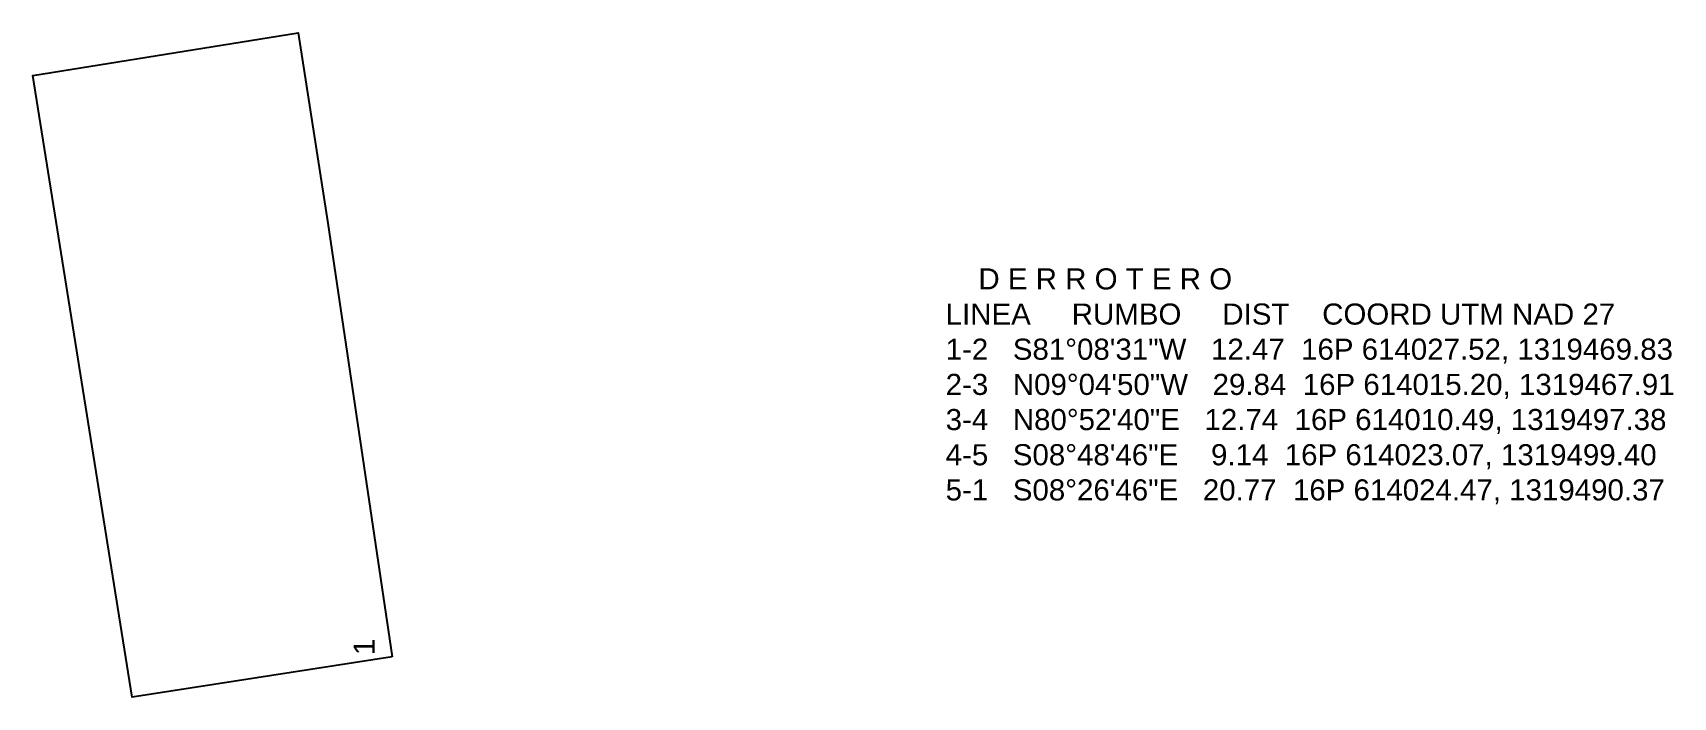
# Model space of a CAD drawing. Header units: millimetres. Extents: x 614010.5 to 614088.3, y 1319467.9 to 1319499.4.
import ezdxf
from ezdxf.enums import TextEntityAlignment as Align

# ---------------------------------------------------------------- set-up
doc = ezdxf.new("R2010")
doc.units = ezdxf.units.MM
doc.styles.get("Standard").update_dxf_attribs({"font": 'arial.ttf'})

msp = doc.modelspace()

# ---------------------------------------------------------------- linework, layer by layer
msp.add_lwpolyline([(614027.52, 1319469.83), (614015.2, 1319467.91), (614010.49, 1319497.38), (614023.07, 1319499.4), (614024.47, 1319490.37)], close=True)

# ---------------------------------------------------------------- texts
msp.add_text('1', height=1, rotation=90).set_placement((614026.996, 1319470.681), align=Align.BOTTOM_RIGHT)
at = {"insert": (614052.993, 1319488.237), "char_height": 1, "width": 36.96057, "attachment_point": 1}
msp.add_mtext('      D E R R O T E R O\\P  LINEA     RUMBO     DIST    COORD UTM NAD 27\\P  1-2   S81°08\'31"W   12.47  16P 614027.52, 1319469.83\\P  2-3   N09°04\'50"W   29.84  16P 614015.20, 1319467.91\\P  3-4   N80°52\'40"E   12.74  16P 614010.49, 1319497.38\\P  4-5   S08°48\'46"E    9.14  16P 614023.07, 1319499.40\\P  5-1   S08°26\'46"E   20.77  16P 614024.47, 1319490.37\\P', dxfattribs=at)

doc.saveas('drawing.dxf')
